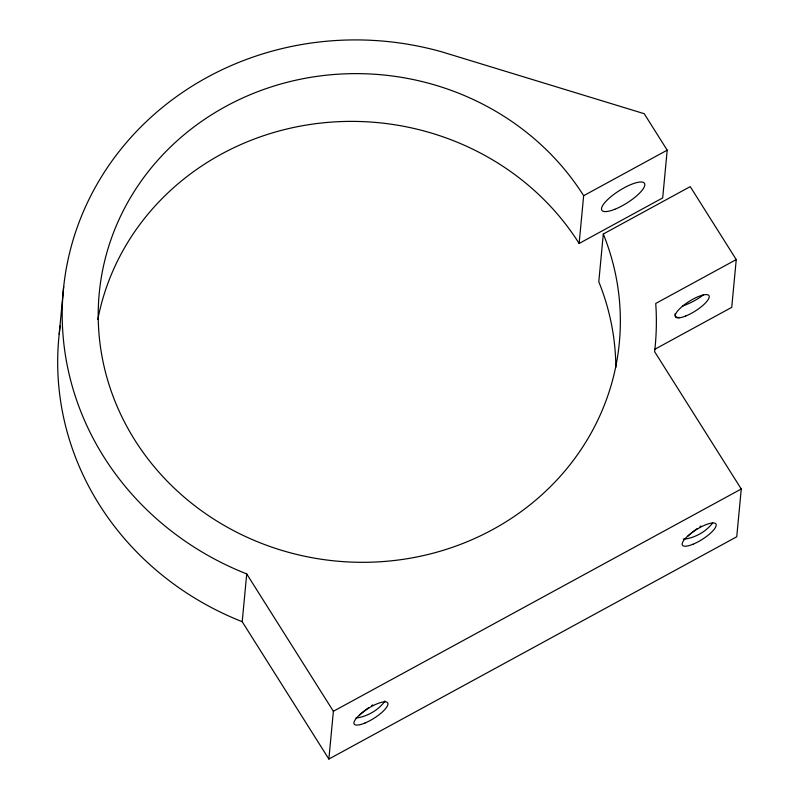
<?xml version="1.0" encoding="UTF-8"?>
<svg xmlns="http://www.w3.org/2000/svg" width="799" height="799" viewBox="0 0 799 799"><rect width="100%" height="100%" fill="white"/><g stroke="black" fill="none" stroke-linecap="round" stroke-linejoin="round"><path stroke-width="1.2" d="M59.186 334.282L63.7 286.511M579.135 243.465L583.65 195.695L581.592 192.489A261.223 244.194 5.4 0 0 137.828 185.947A261.223 244.194 5.4 0 0 333.902 560.838A261.223 244.194 5.4 0 0 603.305 233.997L690.226 186.636L736.249 259.585L655.739 303.46A297.248 277.872 5.4 0 1 654.611 351.66L741.262 488.998L736.748 536.768L328.868 759.05L242.207 621.702L246.721 573.932A297.248 277.872 5.4 0 1 78.781 223.061A297.248 277.872 5.4 0 1 442.167 51.955L644.194 113.688L667.205 150.162L662.691 197.922L579.135 243.465L577.078 240.259A261.223 244.194 5.4 0 0 306.227 125.083A261.223 244.194 5.4 0 0 97.818 319.45M328.868 759.05L333.383 711.28L246.721 573.932M603.305 233.997L598.791 281.767A261.223 244.194 5.4 0 1 615.839 367.42M736.249 259.585L731.734 307.355L654.491 349.453M583.65 195.695L667.205 150.162M333.383 711.28L741.262 488.998M242.207 621.702A297.248 277.872 5.4 0 1 60.255 325.742M712.658 522.936A19.595 3.286 -36.8 0 1 707.604 528.409A19.595 7.88 -27.4 0 1 683.325 539.045M687.869 536.149A19.595 3.286 -36.8 0 1 695.02 530.206M696.009 529.467A19.595 3.286 -36.8 0 1 696.998 528.748M699.964 526.661A19.595 3.286 -36.8 0 1 700.933 526.012M384.938 700.953A19.595 3.286 -36.8 0 1 379.355 707.295A19.595 7.88 -27.4 0 1 355.954 717.911M359.62 715.035A19.595 3.286 -36.8 0 1 368.748 707.624M371.715 705.547A19.595 3.286 -36.8 0 1 372.694 704.888M703.529 294.611A19.595 4.145 -25.1 0 1 682.466 306.127M679.969 317.493A19.595 7.031 -39.7 0 1 675.105 313.797M614.811 209.288A25.218 7.261 -32.3 0 0 644.673 183.69A25.218 7.261 -32.3 0 0 610.027 197.453A25.218 7.261 -32.3 0 0 614.811 209.288M685.692 316.024A19.815 5.703 -32.3 0 0 709.103 295.91A19.815 5.703 -32.3 0 0 681.847 306.776A19.815 5.703 -32.3 0 0 685.692 316.024M365.043 722.995A19.815 5.703 -32.3 0 0 387.735 702.94A19.815 5.703 -32.3 0 0 360.049 714.466A19.815 5.703 -32.3 0 0 365.043 722.995M692.963 544.249A19.815 5.703 -32.3 0 0 716.034 524.164A19.815 5.703 -32.3 0 0 688.568 535.34A19.815 5.703 -32.3 0 0 692.963 544.249"/></g></svg>
